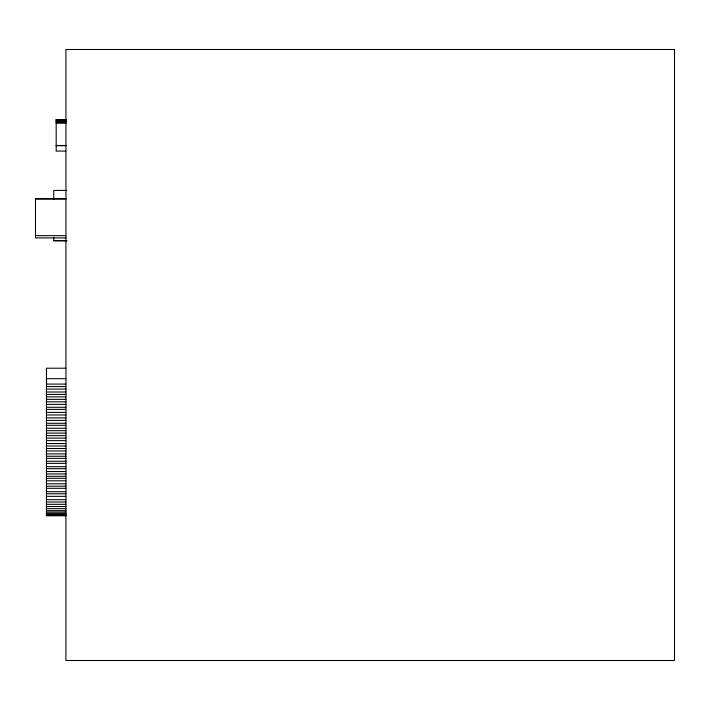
<?xml version="1.0" encoding="UTF-8"?>
<svg xmlns="http://www.w3.org/2000/svg" width="710" height="710" viewBox="0 0 710 710"><rect width="100%" height="100%" fill="white"/><g stroke="black" fill="none" stroke-linecap="round" stroke-linejoin="round"><path stroke-width="1.06" d="M56.188 119.662L65.932 119.662L56.188 119.741L56.188 151.079L65.932 151.079M56.188 119.901L65.932 119.901M56.188 120.096L65.932 120.096M56.188 120.975L65.932 120.975M56.188 121.215L65.932 121.215M56.188 122.067L65.932 122.067M56.188 122.395L65.932 122.395M56.188 123.256L65.932 123.256M56.188 145.488L65.932 145.488M56.188 145.719L65.932 145.719M66.855 190.422L53.756 190.422L53.756 199.528M65.932 198.525L35.5 198.525L35.5 237.903L65.932 237.903M35.5 198.64L65.932 198.64M35.5 199.004L65.932 199.004M35.5 235.649L65.932 235.649M53.756 240.619L66.855 240.619M66.74 240.805L53.756 240.805L53.756 237.353M65.932 368.215L46.452 368.215L46.452 515.762L65.932 515.762M46.452 378.687L65.932 378.687M46.452 384.083L65.932 384.083M46.452 386.568L65.932 386.568M46.452 389.089L65.932 389.089M46.452 392L65.932 392M46.452 394.432L65.932 394.432M46.452 396.881L65.932 396.881M46.452 399.366L65.932 399.366M46.452 401.824L65.932 401.824M46.452 404.372L65.932 404.372M46.452 407.283L65.932 407.283M46.452 409.395L65.932 409.395M46.452 412.386L65.932 412.386M46.452 414.959L65.932 414.959M46.452 417.888L65.932 417.888M46.452 420.409L65.932 420.409M46.452 423.284L65.932 423.284M46.452 425.317L65.932 425.317M46.452 428.236L65.932 428.236M46.452 430.668L65.932 430.668M46.452 433.118L65.932 433.118M46.452 435.612L65.932 435.612M46.452 438.105L65.932 438.105M46.452 440.635L65.932 440.635M46.452 443.555L65.932 443.555M46.452 446.04L65.932 446.04M46.452 448.507L65.932 448.507M46.452 450.983L65.932 450.983M46.452 453.885L65.932 453.885M46.452 456.255L65.932 456.255M46.452 458.341L65.932 458.341M46.452 461.234L65.932 461.234M46.452 463.355L65.932 463.355M46.452 466.692L65.932 466.692M46.452 468.698L65.932 468.698M46.452 471.547L65.932 471.547M46.452 473.925L65.932 473.925M46.452 476.321L65.932 476.321M46.452 478.318L65.932 478.318M46.452 480.812L65.932 480.812M46.452 483.776L65.932 483.776M46.452 486.199L65.932 486.199M46.452 488.311L65.932 488.311M46.452 491.719L65.932 491.719M46.452 493.769L65.932 493.769M46.452 496.352L65.932 496.352M46.452 499.68L65.932 499.68M46.452 502.023L65.932 502.023M46.452 504.331L65.932 504.331M46.452 506.541L65.932 506.541M46.452 508.662L65.932 508.662M46.452 510.65L65.932 510.65M46.452 512.087L65.932 512.087M46.452 513.41L65.932 513.41M46.452 514.564L65.932 514.564M46.452 515.495L65.932 515.487M674.5 49.496L65.932 49.496L65.932 660.504L674.5 660.504L674.5 49.496"/></g></svg>
